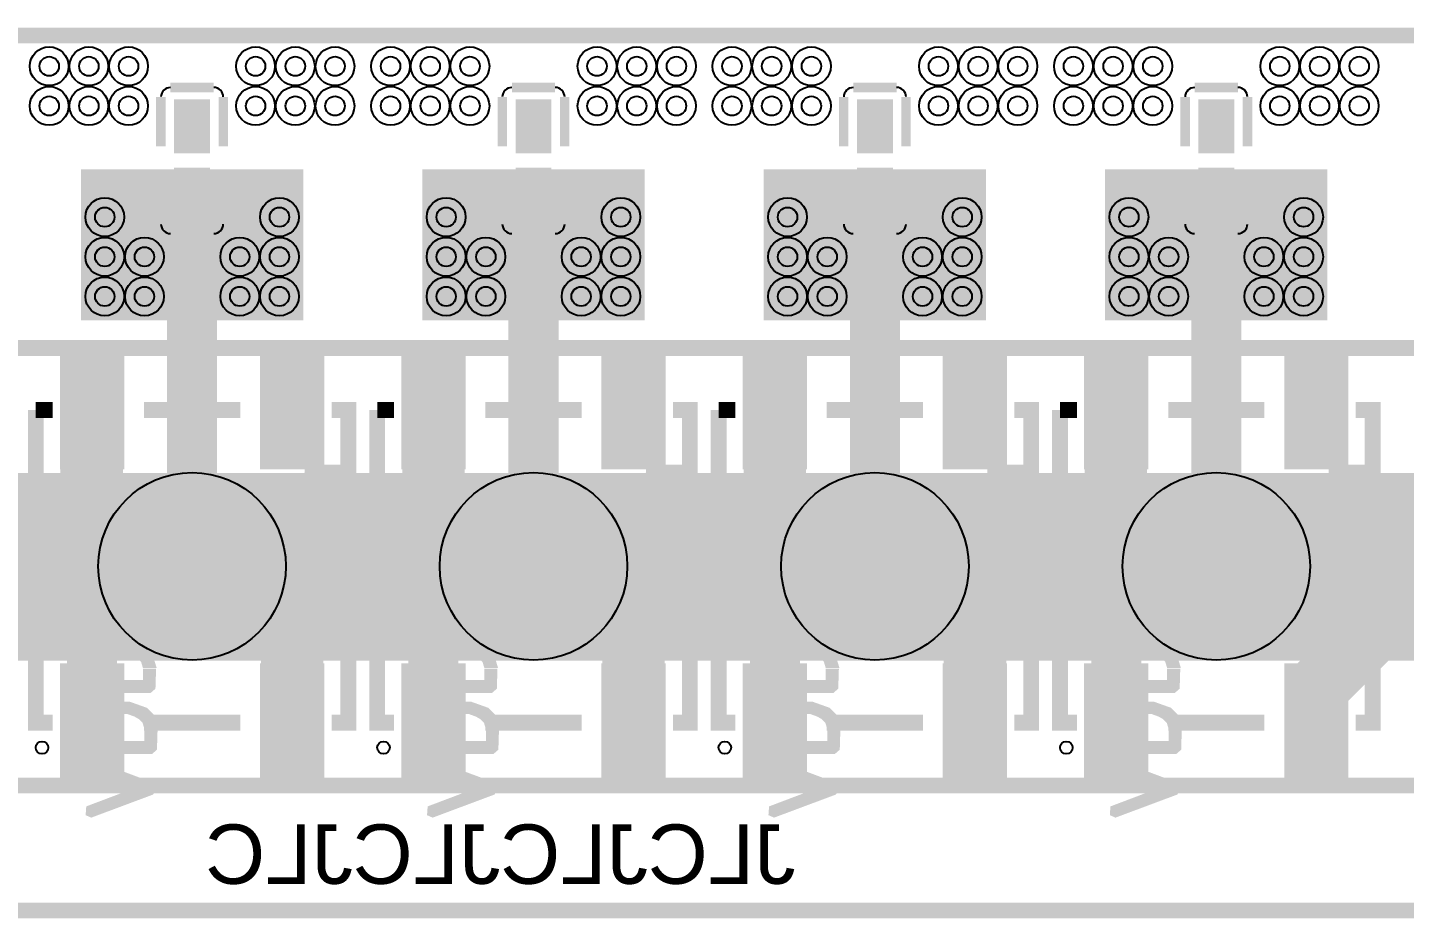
# Model space of a CAD drawing. Header units: millimetres. Extents: x 0 to 195, y -15 to 2.
# Drawn here: x 74.96 to 96.99, y -13.13 to 1.13 of the extents above; entities that cross this region are included whole.
import ezdxf

# ---------------------------------------------------------------- set-up
doc = ezdxf.new("R2010")
doc.units = ezdxf.units.MM
for name, color, linetype, true_color in [('BoardOutLine', 7, 'Continuous', 0xff00ff), ('BottomLayer', 7, 'Continuous', 0x0000ff), ('BottomSilkLayer', 7, 'Continuous', 0x66cc33), ('Document', 7, 'Continuous', 0xffffff), ('Hole', 7, 'Continuous', 0x222222), ('Multi-Layer', 7, 'Continuous', 0xc0c0c0), ('TopLayer', 7, 'Continuous', 0xff0000), ('TopPasteMaskLayer', 7, 'Continuous', 0x808080), ('TopSilkLayer', 7, 'Continuous', 0xffcc00), ('TopSolderMaskLayer', 7, 'Continuous', 0x800080)]:
    doc.layers.add(name, color=color, linetype=linetype, true_color=true_color)
doc.styles.get("Standard").update_dxf_attribs({"font": 'arial.ttf'})

msp = doc.modelspace()

# ---------------------------------------------------------------- hatches: boundary and pattern name
at = {"layer": 'BottomLayer'}
for points in [[(75.81915163830331, -1.1430022860046165), (79.3751587503175, -1.1430022860046165), (79.3751587503175, -3.048006096012159), (79.3751587503175, -3.5560071120141856), (78.35915671831344, -3.5560071120141856), (76.83515367030736, -3.5560071120141856), (75.81915163830331, -3.5560071120141856), (75.81915163830331, -3.048006096012159)], [(81.28016256032515, -1.1430022860046165), (84.83616967233934, -1.1430022860046165), (84.83616967233934, -3.048006096012159), (84.83616967233934, -3.5560071120141856), (83.82016764033528, -3.5560071120141856), (82.2961645923292, -3.5560071120141856), (81.28016256032515, -3.5560071120141856), (81.28016256032515, -3.048006096012159)], [(86.741173482347, -1.1430022860046165), (90.29718059436118, -1.1430022860046165), (90.29718059436118, -3.048006096012159), (90.29718059436118, -3.5560071120141856), (89.28117856235713, -3.5560071120141856), (87.75717551435105, -3.5560071120141856), (86.741173482347, -3.5560071120141856), (86.741173482347, -3.048006096012159)], [(92.20218440436884, -1.1430022860046165), (95.75819151638302, -1.1430022860046165), (95.75819151638302, -3.048006096012159), (95.75819151638302, -3.5560071120141856), (94.74218948437897, -3.5560071120141856), (93.21818643637289, -3.5560071120141856), (92.20218440436884, -3.5560071120141856), (92.20218440436884, -3.048006096012159)]]:
    msp.add_hatch(color=256, dxfattribs=at).paths.add_polyline_path(points)
at = {"layer": 'Document'}
for points in [[(80.09710439420883, -5.993014986030062), (79.39710439420878, -5.993014986030062), (79.39710439420878, -5.993014986030062), (80.09710439420883, -6.69301498602988)], [(85.55811531623067, -5.993014986030062), (84.85811531623062, -5.993014986030062), (84.85811531623062, -5.993014986030062), (85.55811531623067, -6.69301498602988)], [(91.01912623825251, -5.993014986030062), (90.31912623825247, -5.993014986030062), (90.31912623825247, -5.993014986030062), (91.01912623825251, -6.69301498602988)], [(96.48013716027435, -5.993014986030062), (95.78013716027431, -5.993014986030062), (95.78013716027431, -5.993014986030062), (96.48013716027435, -6.69301498602988)], [(76.81097282194582, -9.311023622047173), (76.06096012192029, -9.311023622047173), (76.06096012192029, -9.111023622047242), (76.10096520193042, -9.021031242062463), (76.1609601219202, -8.951028702057442), (76.23096266192533, -8.92103124206244), (76.3409702819406, -8.881026162052308), (76.54097028194064, -8.881026162052308), (76.65097790195591, -8.92103124206244), (76.72098044196105, -8.961036322072573), (76.7809753619506, -9.021031242062463), (76.81097282194582, -9.121031242062486), (77.03096266192551, -9.121031242062486), (76.96096012192015, -8.891033782067552), (76.85097790195573, -8.781026162052399), (76.57096774193542, -8.681026162052376), (76.31097282194582, -8.681026162052376), (76.05097790195578, -8.781026162052399), (75.92098044196086, -8.901016002031952), (75.85097790195573, -9.091033782067598), (75.85097790195573, -9.431013462026954), (75.91097282194573, -9.521031242062463), (76.93096266192538, -9.521031242062463), (77.01097282194587, -9.451028702057442), (77.020980441961, -9.131013462027), (76.81097282194582, -9.131013462027)], [(82.27198374396767, -9.311023622047173), (81.52197104394213, -9.311023622047173), (81.52197104394213, -9.111023622047242), (81.56197612395226, -9.021031242062463), (81.62197104394204, -8.951028702057442), (81.69197358394717, -8.92103124206244), (81.80198120396244, -8.881026162052308), (82.00198120396249, -8.881026162052308), (82.11198882397775, -8.92103124206244), (82.18199136398289, -8.961036322072573), (82.24198628397244, -9.021031242062463), (82.27198374396767, -9.121031242062486), (82.49197358394736, -9.121031242062486), (82.421971043942, -8.891033782067552), (82.31198882397757, -8.781026162052399), (82.03197866395726, -8.681026162052376), (81.77198374396767, -8.681026162052376), (81.51198882397762, -8.781026162052399), (81.3819913639827, -8.901016002031952), (81.31198882397757, -9.091033782067598), (81.31198882397757, -9.431013462026954), (81.37198374396758, -9.521031242062463), (82.39197358394722, -9.521031242062463), (82.47198374396771, -9.451028702057442), (82.48199136398284, -9.131013462027), (82.27198374396767, -9.131013462027)], [(87.73299466598951, -9.311023622047173), (86.98298196596397, -9.311023622047173), (86.98298196596397, -9.111023622047242), (87.0229870459741, -9.021031242062463), (87.08298196596388, -8.951028702057442), (87.15298450596902, -8.92103124206244), (87.26299212598428, -8.881026162052308), (87.46299212598433, -8.881026162052308), (87.5729997459996, -8.92103124206244), (87.64300228600473, -8.961036322072573), (87.70299720599428, -9.021031242062463), (87.73299466598951, -9.121031242062486), (87.9529845059692, -9.121031242062486), (87.88298196596384, -8.891033782067552), (87.77299974599941, -8.781026162052399), (87.4929895859791, -8.681026162052376), (87.23299466598951, -8.681026162052376), (86.97299974599946, -8.781026162052399), (86.84300228600455, -8.901016002031952), (86.77299974599941, -9.091033782067598), (86.77299974599941, -9.431013462026954), (86.83299466598942, -9.521031242062463), (87.85298450596906, -9.521031242062463), (87.93299466598955, -9.451028702057442), (87.94300228600468, -9.131013462027), (87.73299466598951, -9.131013462027)], [(93.19400558801135, -9.311023622047173), (92.44399288798581, -9.311023622047173), (92.44399288798581, -9.111023622047242), (92.48399796799595, -9.021031242062463), (92.54399288798572, -8.951028702057442), (92.61399542799086, -8.92103124206244), (92.72400304800613, -8.881026162052308), (92.92400304800617, -8.881026162052308), (93.03401066802144, -8.92103124206244), (93.10401320802657, -8.961036322072573), (93.16400812801612, -9.021031242062463), (93.19400558801135, -9.121031242062486), (93.41399542799104, -9.121031242062486), (93.34399288798568, -8.891033782067552), (93.23401066802126, -8.781026162052399), (92.95400050800095, -8.681026162052376), (92.69400558801135, -8.681026162052376), (92.4340106680213, -8.781026162052399), (92.30401320802639, -8.901016002031952), (92.23401066802126, -9.091033782067598), (92.23401066802126, -9.431013462026954), (92.29400558801126, -9.521031242062463), (93.3139954279909, -9.521031242062463), (93.3940055880114, -9.451028702057442), (93.40401320802653, -9.131013462027), (93.19400558801135, -9.131013462027)], [(76.83510287020567, -10.287020574041094), (76.08509017018037, -10.287020574041094), (76.08509017018037, -10.087020574041162), (76.1250952501905, -9.997028194056384), (76.1850901701805, -9.92702565405125), (76.25509271018541, -9.897028194056361), (76.36510033020068, -9.857023114046228), (76.56510033020072, -9.857023114046228), (76.67510795021576, -9.897028194056361), (76.7451104902209, -9.937033274066607), (76.8051054102109, -9.997028194056384), (76.83510287020567, -10.097028194056406), (77.05509271018536, -10.097028194056406), (76.98509017018023, -9.867030734061473), (76.8751079502158, -9.757023114046206), (76.59509779019572, -9.657023114046183), (76.33510287020567, -9.657023114046183), (76.07510795021585, -9.757023114046206), (75.94511049022094, -9.877012954025872), (75.8751079502158, -10.067030734061404), (75.8751079502158, -10.407010414020874), (75.93510287020581, -10.497028194056384), (76.95509271018545, -10.497028194056384), (77.03510287020572, -10.42702565405125), (77.04511049022108, -10.107010414020806), (76.83510287020567, -10.107010414020806)], [(82.29611379222752, -10.287020574041094), (81.5461010922022, -10.287020574041094), (81.5461010922022, -10.087020574041162), (81.58610617221234, -9.997028194056384), (81.64610109220234, -9.92702565405125), (81.71610363220725, -9.897028194056361), (81.82611125222252, -9.857023114046228), (82.02611125222256, -9.857023114046228), (82.1361188722376, -9.897028194056361), (82.20612141224274, -9.937033274066607), (82.26611633223274, -9.997028194056384), (82.29611379222752, -10.097028194056406), (82.5161036322072, -10.097028194056406), (82.44610109220207, -9.867030734061473), (82.33611887223765, -9.757023114046206), (82.05610871221756, -9.657023114046183), (81.79611379222752, -9.657023114046183), (81.5361188722377, -9.757023114046206), (81.40612141224278, -9.877012954025872), (81.33611887223765, -10.067030734061404), (81.33611887223765, -10.407010414020874), (81.39611379222765, -10.497028194056384), (82.4161036322073, -10.497028194056384), (82.49611379222756, -10.42702565405125), (82.50612141224292, -10.107010414020806), (82.29611379222752, -10.107010414020806)], [(87.75712471424936, -10.287020574041094), (87.00711201422405, -10.287020574041094), (87.00711201422405, -10.087020574041162), (87.04711709423418, -9.997028194056384), (87.10711201422419, -9.92702565405125), (87.17711455422909, -9.897028194056361), (87.28712217424436, -9.857023114046228), (87.4871221742444, -9.857023114046228), (87.59712979425944, -9.897028194056361), (87.66713233426458, -9.937033274066607), (87.72712725425458, -9.997028194056384), (87.75712471424936, -10.097028194056406), (87.97711455422905, -10.097028194056406), (87.90711201422391, -9.867030734061473), (87.79712979425949, -9.757023114046206), (87.5171196342394, -9.657023114046183), (87.25712471424936, -9.657023114046183), (86.99712979425954, -9.757023114046206), (86.86713233426462, -9.877012954025872), (86.79712979425949, -10.067030734061404), (86.79712979425949, -10.407010414020874), (86.8571247142495, -10.497028194056384), (87.87711455422914, -10.497028194056384), (87.9571247142494, -10.42702565405125), (87.96713233426476, -10.107010414020806), (87.75712471424936, -10.107010414020806)], [(93.2181356362712, -10.287020574041094), (92.46812293624589, -10.287020574041094), (92.46812293624589, -10.087020574041162), (92.50812801625602, -9.997028194056384), (92.56812293624603, -9.92702565405125), (92.63812547625093, -9.897028194056361), (92.7481330962662, -9.857023114046228), (92.94813309626625, -9.857023114046228), (93.05814071628129, -9.897028194056361), (93.12814325628642, -9.937033274066607), (93.18813817627642, -9.997028194056384), (93.2181356362712, -10.097028194056406), (93.43812547625089, -10.097028194056406), (93.36812293624575, -9.867030734061473), (93.25814071628133, -9.757023114046206), (92.97813055626125, -9.657023114046183), (92.7181356362712, -9.657023114046183), (92.45814071628138, -9.757023114046206), (92.32814325628647, -9.877012954025872), (92.25814071628156, -10.067030734061404), (92.25814071628156, -10.407010414020874), (92.31813563627134, -10.497028194056384), (93.33812547625098, -10.497028194056384), (93.41813563627124, -10.42702565405125), (93.4281432562866, -10.107010414020806), (93.2181356362712, -10.107010414020806)], [(76.64409448818901, -11.054000508001081), (75.91409702819419, -10.773990347980657), (75.87409194818383, -10.703987807975636), (75.89410718821455, -10.624003048006102), (75.98409956819933, -10.583997967995856), (76.97409194818374, -10.954000508001059), (77.03411226822459, -11.043992887985723), (76.97409194818374, -11.143992887985746), (75.98409956819933, -11.513995427990835), (75.89410718821455, -11.473990347980703), (75.90408940817883, -11.333985267970547)], [(82.10510541021085, -11.054000508001081), (81.37510795021603, -10.773990347980657), (81.33510287020567, -10.703987807975636), (81.35511811023639, -10.624003048006102), (81.44511049022117, -10.583997967995856), (82.43510287020558, -10.954000508001059), (82.49512319024643, -11.043992887985723), (82.43510287020558, -11.143992887985746), (81.44511049022117, -11.513995427990835), (81.35511811023639, -11.473990347980703), (81.36510033020068, -11.333985267970547)], [(87.5661163322327, -11.054000508001081), (86.83611887223788, -10.773990347980657), (86.79611379222752, -10.703987807975636), (86.81612903225823, -10.624003048006102), (86.90612141224301, -10.583997967995856), (87.89611379222742, -10.954000508001059), (87.95613411226827, -11.043992887985723), (87.89611379222742, -11.143992887985746), (86.90612141224301, -11.513995427990835), (86.81612903225823, -11.473990347980703), (86.82611125222252, -11.333985267970547)], [(93.02712725425454, -11.054000508001081), (92.29712979425972, -10.773990347980657), (92.25712471424936, -10.703987807975636), (92.27713995428007, -10.624003048006102), (92.36713233426485, -10.583997967995856), (93.35712471424927, -10.954000508001059), (93.41714503429012, -11.043992887985723), (93.35712471424927, -11.143992887985746), (92.36713233426485, -11.513995427990835), (92.27713995428007, -11.473990347980703), (92.28712217424436, -11.333985267970547)]]:
    msp.add_hatch(color=256, dxfattribs=at).paths.add_polyline_path(points)
at = {"layer": 'TopLayer'}
for points in [[(77.32715265430534, -0.8499872999746003), (77.86715773431547, -0.8499872999746003), (77.86715773431547, -0.05989331978662449), (77.32715265430534, -0.05989331978662449)], [(82.78816357632718, -0.8499872999746003), (83.32816865633731, -0.8499872999746003), (83.32816865633731, -0.05989331978662449), (82.78816357632718, -0.05989331978662449)], [(88.24917449834902, -0.8499872999746003), (88.78917957835915, -0.8499872999746003), (88.78917957835915, -0.05989331978662449), (88.24917449834902, -0.05989331978662449)], [(93.71018542037086, -0.8499872999746003), (94.250190500381, -0.8499872999746003), (94.250190500381, -0.05989331978662449), (93.71018542037086, -0.05989331978662449)], [(75.81915163830331, -1.1430022860046165), (79.3751587503175, -1.1430022860046165), (79.3751587503175, -3.048006096012159), (79.3751587503175, -3.5560071120141856), (78.35915671831344, -3.5560071120141856), (76.83515367030736, -3.5560071120141856), (75.81915163830331, -3.5560071120141856), (75.81915163830331, -3.048006096012159)], [(77.32715265430534, -1.1500127000253997), (77.86715773431547, -1.1500127000253997), (77.86715773431547, -1.9401066802133755), (77.32715265430534, -1.9401066802133755)], [(81.28016256032515, -1.1430022860046165), (84.83616967233934, -1.1430022860046165), (84.83616967233934, -3.048006096012159), (84.83616967233934, -3.5560071120141856), (83.82016764033528, -3.5560071120141856), (82.2961645923292, -3.5560071120141856), (81.28016256032515, -3.5560071120141856), (81.28016256032515, -3.048006096012159)], [(82.78816357632718, -1.1500127000253997), (83.32816865633731, -1.1500127000253997), (83.32816865633731, -1.9401066802133755), (82.78816357632718, -1.9401066802133755)], [(86.741173482347, -1.1430022860046165), (90.29718059436118, -1.1430022860046165), (90.29718059436118, -3.048006096012159), (90.29718059436118, -3.5560071120141856), (89.28117856235713, -3.5560071120141856), (87.75717551435105, -3.5560071120141856), (86.741173482347, -3.5560071120141856), (86.741173482347, -3.048006096012159)], [(88.24917449834902, -1.1500127000253997), (88.78917957835915, -1.1500127000253997), (88.78917957835915, -1.9401066802133755), (88.24917449834902, -1.9401066802133755)], [(92.20218440436884, -1.1430022860046165), (95.75819151638302, -1.1430022860046165), (95.75819151638302, -3.048006096012159), (95.75819151638302, -3.5560071120141856), (94.74218948437897, -3.5560071120141856), (93.21818643637289, -3.5560071120141856), (92.20218440436884, -3.5560071120141856), (92.20218440436884, -3.048006096012159)], [(93.71018542037086, -1.1500127000253997), (94.250190500381, -1.1500127000253997), (94.250190500381, -1.9401066802133755), (93.71018542037086, -1.9401066802133755)], [(76.49723139446291, -4.093014986029971), (76.49723139446291, -5.893014986030039), (75.49723139446291, -5.893014986030039), (75.49723139446291, -4.093014986029971)], [(79.69697739395474, -4.093014986029971), (79.69697739395474, -5.893014986030039), (78.69697739395474, -5.893014986030039), (78.69697739395474, -4.093014986029971)], [(81.95824231648476, -4.093014986029971), (81.95824231648476, -5.893014986030039), (80.95824231648476, -5.893014986030039), (80.95824231648476, -4.093014986029971)], [(85.15798831597658, -4.093014986029971), (85.15798831597658, -5.893014986030039), (84.15798831597658, -5.893014986030039), (84.15798831597658, -4.093014986029971)], [(87.4192532385066, -4.093014986029971), (87.4192532385066, -5.893014986030039), (86.4192532385066, -5.893014986030039), (86.4192532385066, -4.093014986029971)], [(90.61899923799842, -4.093014986029971), (90.61899923799842, -5.893014986030039), (89.61899923799842, -5.893014986030039), (89.61899923799842, -4.093014986029971)], [(92.88026416052844, -4.093014986029971), (92.88026416052844, -5.893014986030039), (91.88026416052844, -5.893014986030039), (91.88026416052844, -4.093014986029971)], [(96.08001016002027, -4.093014986029971), (96.08001016002027, -5.893014986030039), (95.08001016002027, -5.893014986030039), (95.08001016002027, -4.093014986029971)], [(76.49723139446291, -9.09301498602997), (76.49723139446291, -10.893014986029925), (75.49723139446291, -10.893014986029925), (75.49723139446291, -9.09301498602997)], [(79.69697739395474, -9.09301498602997), (79.69697739395474, -10.893014986029925), (78.69697739395474, -10.893014986029925), (78.69697739395474, -9.09301498602997)], [(81.95824231648476, -9.09301498602997), (81.95824231648476, -10.893014986029925), (80.95824231648476, -10.893014986029925), (80.95824231648476, -9.09301498602997)], [(85.15798831597658, -9.09301498602997), (85.15798831597658, -10.893014986029925), (84.15798831597658, -10.893014986029925), (84.15798831597658, -9.09301498602997)], [(87.4192532385066, -9.09301498602997), (87.4192532385066, -10.893014986029925), (86.4192532385066, -10.893014986029925), (86.4192532385066, -9.09301498602997)], [(90.61899923799842, -9.09301498602997), (90.61899923799842, -10.893014986029925), (89.61899923799842, -10.893014986029925), (89.61899923799842, -9.09301498602997)], [(92.88026416052844, -9.09301498602997), (92.88026416052844, -10.893014986029925), (91.88026416052844, -10.893014986029925), (91.88026416052844, -9.09301498602997)], [(96.08001016002027, -9.09301498602997), (96.08001016002027, -10.893014986029925), (95.08001016002027, -10.893014986029925), (95.08001016002027, -9.09301498602997)]]:
    msp.add_hatch(color=256, dxfattribs=at).paths.add_polyline_path(points)
at = {"layer": 'TopPasteMaskLayer'}
for points in [[(77.82217424434862, -0.8199644399288673), (77.37216154432303, -0.8199644399288673), (77.32217424434862, -0.7499872999745776), (77.32217424434862, -0.26997713995422146), (77.37216154432303, -0.2199644399288445), (77.82217424434862, -0.2199644399288445), (77.87216154432303, -0.26997713995422146), (77.87216154432303, -0.7499872999745776)], [(83.28318516637046, -0.8199644399288673), (82.83317246634488, -0.8199644399288673), (82.78318516637046, -0.7499872999745776), (82.78318516637046, -0.26997713995422146), (82.83317246634488, -0.2199644399288445), (83.28318516637046, -0.2199644399288445), (83.33317246634488, -0.26997713995422146), (83.33317246634488, -0.7499872999745776)], [(88.7441960883923, -0.8199644399288673), (88.29418338836672, -0.8199644399288673), (88.2441960883923, -0.7499872999745776), (88.2441960883923, -0.26997713995422146), (88.29418338836672, -0.2199644399288445), (88.7441960883923, -0.2199644399288445), (88.79418338836672, -0.26997713995422146), (88.79418338836672, -0.7499872999745776)], [(94.20520701041414, -0.8199644399288673), (93.75519431038856, -0.8199644399288673), (93.70520701041414, -0.7499872999745776), (93.70520701041414, -0.26997713995422146), (93.75519431038856, -0.2199644399288445), (94.20520701041414, -0.2199644399288445), (94.25519431038856, -0.26997713995422146), (94.25519431038856, -0.7499872999745776)], [(77.82217424434862, -1.7799847599694658), (77.37216154432303, -1.7799847599694658), (77.32217424434862, -1.7299720599440889), (77.32217424434862, -1.2499872999746913), (77.37216154432303, -1.179984759969443), (77.82217424434862, -1.179984759969443), (77.87216154432303, -1.2499872999746913), (77.87216154432303, -1.7299720599440889)], [(83.28318516637046, -1.7799847599694658), (82.83317246634488, -1.7799847599694658), (82.78318516637046, -1.7299720599440889), (82.78318516637046, -1.2499872999746913), (82.83317246634488, -1.179984759969443), (83.28318516637046, -1.179984759969443), (83.33317246634488, -1.2499872999746913), (83.33317246634488, -1.7299720599440889)], [(88.7441960883923, -1.7799847599694658), (88.29418338836672, -1.7799847599694658), (88.2441960883923, -1.7299720599440889), (88.2441960883923, -1.2499872999746913), (88.29418338836672, -1.179984759969443), (88.7441960883923, -1.179984759969443), (88.79418338836672, -1.2499872999746913), (88.79418338836672, -1.7299720599440889)], [(94.20520701041414, -1.7799847599694658), (93.75519431038856, -1.7799847599694658), (93.70520701041414, -1.7299720599440889), (93.70520701041414, -1.2499872999746913), (93.75519431038856, -1.179984759969443), (94.20520701041414, -1.179984759969443), (94.25519431038856, -1.2499872999746913), (94.25519431038856, -1.7299720599440889)], [(76.49723139446291, -4.093014986029971), (76.49723139446291, -5.893014986030039), (75.49723139446291, -5.893014986030039), (75.49723139446291, -4.093014986029971)], [(79.69697739395474, -4.093014986029971), (79.69697739395474, -5.893014986030039), (78.69697739395474, -5.893014986030039), (78.69697739395474, -4.093014986029971)], [(81.95824231648476, -4.093014986029971), (81.95824231648476, -5.893014986030039), (80.95824231648476, -5.893014986030039), (80.95824231648476, -4.093014986029971)], [(85.15798831597658, -4.093014986029971), (85.15798831597658, -5.893014986030039), (84.15798831597658, -5.893014986030039), (84.15798831597658, -4.093014986029971)], [(87.4192532385066, -4.093014986029971), (87.4192532385066, -5.893014986030039), (86.4192532385066, -5.893014986030039), (86.4192532385066, -4.093014986029971)], [(90.61899923799842, -4.093014986029971), (90.61899923799842, -5.893014986030039), (89.61899923799842, -5.893014986030039), (89.61899923799842, -4.093014986029971)], [(92.88026416052844, -4.093014986029971), (92.88026416052844, -5.893014986030039), (91.88026416052844, -5.893014986030039), (91.88026416052844, -4.093014986029971)], [(96.08001016002027, -4.093014986029971), (96.08001016002027, -5.893014986030039), (95.08001016002027, -5.893014986030039), (95.08001016002027, -4.093014986029971)], [(76.49723139446291, -9.09301498602997), (76.49723139446291, -10.893014986029925), (75.49723139446291, -10.893014986029925), (75.49723139446291, -9.09301498602997)], [(79.69697739395474, -9.09301498602997), (79.69697739395474, -10.893014986029925), (78.69697739395474, -10.893014986029925), (78.69697739395474, -9.09301498602997)], [(81.95824231648476, -9.09301498602997), (81.95824231648476, -10.893014986029925), (80.95824231648476, -10.893014986029925), (80.95824231648476, -9.09301498602997)], [(85.15798831597658, -9.09301498602997), (85.15798831597658, -10.893014986029925), (84.15798831597658, -10.893014986029925), (84.15798831597658, -9.09301498602997)], [(87.4192532385066, -9.09301498602997), (87.4192532385066, -10.893014986029925), (86.4192532385066, -10.893014986029925), (86.4192532385066, -9.09301498602997)], [(90.61899923799842, -9.09301498602997), (90.61899923799842, -10.893014986029925), (89.61899923799842, -10.893014986029925), (89.61899923799842, -9.09301498602997)], [(92.88026416052844, -9.09301498602997), (92.88026416052844, -10.893014986029925), (91.88026416052844, -10.893014986029925), (91.88026416052844, -9.09301498602997)], [(96.08001016002027, -9.09301498602997), (96.08001016002027, -10.893014986029925), (95.08001016002027, -10.893014986029925), (95.08001016002027, -9.09301498602997)]]:
    msp.add_hatch(color=256, dxfattribs=at).paths.add_polyline_path(points)
at = {"layer": 'TopSolderMaskLayer'}
for points in [[(77.3097924961362, -0.8871530939675267), (77.88451789248484, -0.8871530939675267), (77.88451789248484, -0.02273230473088006), (77.3097924961362, -0.02273230473088006)], [(82.77080341815804, -0.8871530939675267), (83.34552881450668, -0.8871530939675267), (83.34552881450668, -0.02273230473088006), (82.77080341815804, -0.02273230473088006)], [(88.23181434017988, -0.8871530939675267), (88.80653973652852, -0.8871530939675267), (88.80653973652852, -0.02273230473088006), (88.23181434017988, -0.02273230473088006)], [(93.69282526220172, -0.8871530939675267), (94.26755065855036, -0.8871530939675267), (94.26755065855036, -0.02273230473088006), (93.69282526220172, -0.02273230473088006)], [(77.3097924961362, -1.1128469060324733), (77.88451789248484, -1.1128469060324733), (77.88451789248484, -1.97726769526912), (77.3097924961362, -1.97726769526912)], [(82.77080341815804, -1.1128469060324733), (83.34552881450668, -1.1128469060324733), (83.34552881450668, -1.97726769526912), (82.77080341815804, -1.97726769526912)], [(88.23181434017988, -1.1128469060324733), (88.80653973652852, -1.1128469060324733), (88.80653973652852, -1.97726769526912), (88.23181434017988, -1.97726769526912)], [(93.69282526220172, -1.1128469060324733), (94.26755065855036, -1.1128469060324733), (94.26755065855036, -1.97726769526912), (93.69282526220172, -1.97726769526912)], [(76.51134325064345, -4.047288442963918), (76.51134325064345, -5.938728625844419), (75.48312097197663, -5.938728625844419), (75.48312097197663, -4.047288442963918)], [(79.71108494905161, -4.047288442963918), (79.71108494905161, -5.938728625844419), (78.6828626703848, -5.938728625844419), (78.6828626703848, -4.047288442963918)], [(81.97235417266529, -4.047288442963918), (81.97235417266529, -5.938728625844419), (80.94413189399847, -5.938728625844419), (80.94413189399847, -4.047288442963918)], [(85.17209587107345, -4.047288442963918), (85.17209587107345, -5.938728625844419), (84.14387359240663, -5.938728625844419), (84.14387359240663, -4.047288442963918)], [(87.43336509468713, -4.047288442963918), (87.43336509468713, -5.938728625844419), (86.40514281602032, -5.938728625844419), (86.40514281602032, -4.047288442963918)], [(90.6331067930953, -4.047288442963918), (90.6331067930953, -5.938728625844419), (89.60488451442848, -5.938728625844419), (89.60488451442848, -4.047288442963918)], [(92.89437601670897, -4.047288442963918), (92.89437601670897, -5.938728625844419), (91.86615373804216, -5.938728625844419), (91.86615373804216, -4.047288442963918)], [(96.09411771511714, -4.047288442963918), (96.09411771511714, -5.938728625844419), (95.06589543645032, -5.938728625844419), (95.06589543645032, -4.047288442963918)], [(76.51134325064345, -9.04730134621559), (76.51134325064345, -10.938741529095978), (75.48312097197663, -10.938741529095978), (75.48312097197663, -9.04730134621559)], [(79.71108494905161, -9.04730134621559), (79.71108494905161, -10.938741529095978), (78.6828626703848, -10.938741529095978), (78.6828626703848, -9.04730134621559)], [(81.97235417266529, -9.04730134621559), (81.97235417266529, -10.938741529095978), (80.94413189399847, -10.938741529095978), (80.94413189399847, -9.04730134621559)], [(85.17209587107345, -9.04730134621559), (85.17209587107345, -10.938741529095978), (84.14387359240663, -10.938741529095978), (84.14387359240663, -9.04730134621559)], [(87.43336509468713, -9.04730134621559), (87.43336509468713, -10.938741529095978), (86.40514281602032, -10.938741529095978), (86.40514281602032, -9.04730134621559)], [(90.6331067930953, -9.04730134621559), (90.6331067930953, -10.938741529095978), (89.60488451442848, -10.938741529095978), (89.60488451442848, -9.04730134621559)], [(92.89437601670897, -9.04730134621559), (92.89437601670897, -10.938741529095978), (91.86615373804216, -10.938741529095978), (91.86615373804216, -9.04730134621559)], [(96.09411771511714, -9.04730134621559), (96.09411771511714, -10.938741529095978), (95.06589543645032, -10.938741529095978), (95.06589543645032, -9.04730134621559)]]:
    msp.add_hatch(color=256, dxfattribs=at).paths.add_polyline_path(points)

# ---------------------------------------------------------------- linework, layer by layer
at = {"layer": 'BoardOutLine', "const_width": 0.25400050800101603}
for points in [[(57.8054356108712, 1.0007620015239809), (137.15941071882162, 1.0007620015239809)], [(194, -13), (1, -13)]]:
    msp.add_lwpolyline(points, dxfattribs=at)
at = {"layer": 'BottomLayer'}
for points, const_width in [([(75.99695199390408, -9.992379984759964), (75.99695199390408, -8.585217170434362), (77.59715519431052, -6.9850139700279215), (77.59715519431052, -2.9591059182118897)], 0.8), ([(81.45796291592592, -9.992379984759964), (81.45796291592592, -8.585217170434362), (83.05816611633236, -6.9850139700279215), (83.05816611633236, -2.9591059182118897)], 0.8), ([(86.91897383794776, -9.992379984759964), (86.91897383794776, -8.585217170434362), (88.5191770383542, -6.9850139700279215), (88.5191770383542, -2.9591059182118897)], 0.8), ([(92.3799847599696, -9.992379984759964), (92.3799847599696, -8.585217170434362), (93.98018796037604, -6.9850139700279215), (93.98018796037604, -2.9591059182118897)], 0.8), ([(45.70596901193812, -7.5), (188.59537719075433, -7.5)], 3.0000000000000004)]:
    msp.add_lwpolyline(points, dxfattribs=dict(at, const_width=const_width))
at = {"layer": 'Document', "const_width": 0.25400050800101603}
for points in [[(0, -4), (195, -4)], [(0, -11), (194.9999491998983, -11)]]:
    msp.add_lwpolyline(points, dxfattribs=at)
at = {"layer": 'Hole'}
for centre in [(75.31115062230128, 0.5080010160020265), (75.94615189230376, 0.5080010160020265), (76.58115316230646, 0.5080010160020265), (78.61315722631457, 0.5080010160020265), (79.24815849631705, 0.5080010160020265), (79.88315976631952, 0.5080010160020265), (80.77216154432313, 0.5080010160020265), (81.4071628143256, 0.5080010160020265), (82.0421640843283, 0.5080010160020265), (84.07416814833641, 0.5080010160020265), (84.70916941833889, 0.5080010160020265), (85.34417068834136, 0.5080010160020265), (86.23317246634497, 0.5080010160020265), (86.86817373634744, 0.5080010160020265), (87.50317500635015, 0.5080010160020265), (89.53517907035825, 0.5080010160020265), (90.17018034036073, 0.5080010160020265), (90.8051816103632, 0.5080010160020265), (91.69418338836681, 0.5080010160020265), (92.32918465836929, 0.5080010160020265), (92.96418592837199, 0.5080010160020265), (94.9961899923801, 0.5080010160020265), (95.63119126238257, 0.5080010160020265), (96.26619253238505, 0.5080010160020265), (75.31115062230128, -0.12700025400044979), (75.94615189230376, -0.12700025400044979), (76.58115316230646, -0.12700025400044979), (78.61315722631457, -0.12700025400044979), (79.24815849631705, -0.12700025400044979), (79.88315976631952, -0.12700025400044979), (80.77216154432313, -0.12700025400044979), (81.4071628143256, -0.12700025400044979), (82.0421640843283, -0.12700025400044979), (84.07416814833641, -0.12700025400044979), (84.70916941833889, -0.12700025400044979), (85.34417068834136, -0.12700025400044979), (86.23317246634497, -0.12700025400044979), (86.86817373634744, -0.12700025400044979), (87.50317500635015, -0.12700025400044979), (89.53517907035825, -0.12700025400044979), (90.17018034036073, -0.12700025400044979), (90.8051816103632, -0.12700025400044979), (91.69418338836681, -0.12700025400044979), (92.32918465836929, -0.12700025400044979), (92.96418592837199, -0.12700025400044979), (94.9961899923801, -0.12700025400044979), (95.63119126238257, -0.12700025400044979), (96.26619253238505, -0.12700025400044979), (76.20015240030489, -1.9050038100076563), (78.99415798831592, -1.9050038100076563), (81.66116332232673, -1.9050038100076563), (84.45516891033776, -1.9050038100076563), (87.12217424434857, -1.9050038100076563), (89.9161798323596, -1.9050038100076563), (92.58318516637041, -1.9050038100076563), (95.37719075438145, -1.9050038100076563), (76.20015240030489, -2.5400050800101326), (76.83515367030736, -2.5400050800101326), (78.35915671831344, -2.5400050800101326), (78.99415798831592, -2.5400050800101326), (81.66116332232673, -2.5400050800101326), (82.2961645923292, -2.5400050800101326), (83.82016764033528, -2.5400050800101326), (84.45516891033776, -2.5400050800101326), (87.12217424434857, -2.5400050800101326), (87.75717551435105, -2.5400050800101326), (89.28117856235713, -2.5400050800101326), (89.9161798323596, -2.5400050800101326), (92.58318516637041, -2.5400050800101326), (93.21818643637289, -2.5400050800101326), (94.74218948437897, -2.5400050800101326), (95.37719075438145, -2.5400050800101326), (76.20015240030489, -3.1750063500127226), (76.83515367030736, -3.1750063500127226), (78.35915671831344, -3.1750063500127226), (78.99415798831592, -3.1750063500127226), (81.66116332232673, -3.1750063500127226), (82.2961645923292, -3.1750063500127226), (83.82016764033528, -3.1750063500127226), (84.45516891033776, -3.1750063500127226), (87.12217424434857, -3.1750063500127226), (87.75717551435105, -3.1750063500127226), (89.28117856235713, -3.1750063500127226), (89.9161798323596, -3.1750063500127226), (92.58318516637041, -3.1750063500127226), (93.21818643637289, -3.1750063500127226), (94.74218948437897, -3.1750063500127226), (95.37719075438145, -3.1750063500127226)]:
    msp.add_circle(centre, 0.15499110998222, dxfattribs=at)
at = {"layer": 'Multi-Layer'}
for centre in [(75.31115062230128, 0.5080010160020265), (75.94615189230376, 0.5080010160020265), (76.58115316230646, 0.5080010160020265), (78.61315722631457, 0.5080010160020265), (79.24815849631705, 0.5080010160020265), (79.88315976631952, 0.5080010160020265), (80.77216154432313, 0.5080010160020265), (81.4071628143256, 0.5080010160020265), (82.0421640843283, 0.5080010160020265), (84.07416814833641, 0.5080010160020265), (84.70916941833889, 0.5080010160020265), (85.34417068834136, 0.5080010160020265), (86.23317246634497, 0.5080010160020265), (86.86817373634744, 0.5080010160020265), (87.50317500635015, 0.5080010160020265), (89.53517907035825, 0.5080010160020265), (90.17018034036073, 0.5080010160020265), (90.8051816103632, 0.5080010160020265), (91.69418338836681, 0.5080010160020265), (92.32918465836929, 0.5080010160020265), (92.96418592837199, 0.5080010160020265), (94.9961899923801, 0.5080010160020265), (95.63119126238257, 0.5080010160020265), (96.26619253238505, 0.5080010160020265), (75.31115062230128, -0.12700025400044979), (75.94615189230376, -0.12700025400044979), (76.58115316230646, -0.12700025400044979), (78.61315722631457, -0.12700025400044979), (79.24815849631705, -0.12700025400044979), (79.88315976631952, -0.12700025400044979), (80.77216154432313, -0.12700025400044979), (81.4071628143256, -0.12700025400044979), (82.0421640843283, -0.12700025400044979), (84.07416814833641, -0.12700025400044979), (84.70916941833889, -0.12700025400044979), (85.34417068834136, -0.12700025400044979), (86.23317246634497, -0.12700025400044979), (86.86817373634744, -0.12700025400044979), (87.50317500635015, -0.12700025400044979), (89.53517907035825, -0.12700025400044979), (90.17018034036073, -0.12700025400044979), (90.8051816103632, -0.12700025400044979), (91.69418338836681, -0.12700025400044979), (92.32918465836929, -0.12700025400044979), (92.96418592837199, -0.12700025400044979), (94.9961899923801, -0.12700025400044979), (95.63119126238257, -0.12700025400044979), (96.26619253238505, -0.12700025400044979), (76.20015240030489, -1.9050038100076563), (78.99415798831592, -1.9050038100076563), (81.66116332232673, -1.9050038100076563), (84.45516891033776, -1.9050038100076563), (87.12217424434857, -1.9050038100076563), (89.9161798323596, -1.9050038100076563), (92.58318516637041, -1.9050038100076563), (95.37719075438145, -1.9050038100076563), (76.20015240030489, -2.5400050800101326), (76.83515367030736, -2.5400050800101326), (78.35915671831344, -2.5400050800101326), (78.99415798831592, -2.5400050800101326), (81.66116332232673, -2.5400050800101326), (82.2961645923292, -2.5400050800101326), (83.82016764033528, -2.5400050800101326), (84.45516891033776, -2.5400050800101326), (87.12217424434857, -2.5400050800101326), (87.75717551435105, -2.5400050800101326), (89.28117856235713, -2.5400050800101326), (89.9161798323596, -2.5400050800101326), (92.58318516637041, -2.5400050800101326), (93.21818643637289, -2.5400050800101326), (94.74218948437897, -2.5400050800101326), (95.37719075438145, -2.5400050800101326), (76.20015240030489, -3.1750063500127226), (76.83515367030736, -3.1750063500127226), (78.35915671831344, -3.1750063500127226), (78.99415798831592, -3.1750063500127226), (81.66116332232673, -3.1750063500127226), (82.2961645923292, -3.1750063500127226), (83.82016764033528, -3.1750063500127226), (84.45516891033776, -3.1750063500127226), (87.12217424434857, -3.1750063500127226), (87.75717551435105, -3.1750063500127226), (89.28117856235713, -3.1750063500127226), (89.9161798323596, -3.1750063500127226), (92.58318516637041, -3.1750063500127226), (93.21818643637289, -3.1750063500127226), (94.74218948437897, -3.1750063500127226), (95.37719075438145, -3.1750063500127226)]:
    msp.add_circle(centre, 0.31000762001524007, dxfattribs=at)
at = {"layer": 'TopLayer'}
for points, const_width in [([(75.99695199390408, -9.992379984759964), (75.99695199390408, -8.585217170434362), (77.59715519431052, -6.9850139700279215), (77.59715519431052, -2.9591059182118897)], 0.8), ([(81.45796291592592, -9.992379984759964), (81.45796291592592, -8.585217170434362), (83.05816611633236, -6.9850139700279215), (83.05816611633236, -2.9591059182118897)], 0.8), ([(86.91897383794776, -9.992379984759964), (86.91897383794776, -8.585217170434362), (88.5191770383542, -6.9850139700279215), (88.5191770383542, -2.9591059182118897)], 0.8), ([(92.3799847599696, -9.992379984759964), (92.3799847599696, -8.585217170434362), (93.98018796037604, -6.9850139700279215), (93.98018796037604, -2.9591059182118897)], 0.8), ([(73.73634747269512, -9.992379984759964), (73.73634747269512, -8.542037084074195), (75.98679197358388, -6.329692659385387), (75.99695199390408, -4.993649987299932)], 1), ([(79.19735839471696, -9.992379984759964), (79.19735839471696, -8.559817119634204), (81.45796291592592, -6.2992125984252425), (81.45796291592592, -4.993649987299932)], 1), ([(84.6583693167388, -9.992379984759964), (84.6583693167388, -8.559817119634204), (86.91897383794776, -6.2992125984252425), (86.91897383794776, -4.993649987299932)], 1), ([(90.11938023876064, -9.992379984759964), (90.11938023876064, -8.542037084074195), (92.3698247396494, -6.329692659385387), (92.3799847599696, -4.993649987299932)], 1), ([(95.58039116078248, -9.992379984759964), (95.58039116078248, -9.448818897637693), (99.49199898399797, -5.537211074422203), (99.49199898399797, -4.993649987299932)], 1)]:
    msp.add_lwpolyline(points, dxfattribs=dict(at, const_width=const_width))
at = {"layer": 'TopSilkLayer'}
for points, const_width in [([(77.25095250190498, 0.1687071374143443), (77.94335788671583, 0.1687071374143443)], 0.15240030480060962), ([(82.71196342392682, 0.1687071374143443), (83.40436880873767, 0.1687071374143443)], 0.15240030480060962), ([(88.17297434594866, 0.1687071374143443), (88.86537973075951, 0.1687071374143443)], 0.15240030480060962), ([(93.6339852679705, 0.1687071374143443), (94.32639065278136, 0.1687071374143443)], 0.15240030480060962), ([(77.09855219710448, -0.7737871475743532), (77.09855219710448, 0.016306832613622646)], 0.15240030480060962), ([(78.09575819151632, 0.016306832613622646), (78.09575819151632, -0.7737871475743532)], 0.15240030480060962), ([(82.55956311912632, -0.7737871475743532), (82.55956311912632, 0.016306832613622646)], 0.15240030480060962), ([(83.55676911353817, 0.016306832613622646), (83.55676911353817, -0.7737871475743532)], 0.15240030480060962), ([(88.02057404114817, -0.7737871475743532), (88.02057404114817, 0.016306832613622646)], 0.15240030480060962), ([(89.01778003556001, 0.016306832613622646), (89.01778003556001, -0.7737871475743532)], 0.15240030480060962), ([(93.48158496317001, -0.7737871475743532), (93.48158496317001, 0.016306832613622646)], 0.15240030480060962), ([(94.47879095758185, 0.016306832613622646), (94.47879095758185, -0.7737871475743532)], 0.15240030480060962), ([(77.09855219710448, -1.2262128524257605), (77.09855219710448, -2.0163068326136226)], 0.15240030480060962), ([(78.09575819151632, -2.0163068326136226), (78.09575819151632, -1.2262128524257605)], 0.15240030480060962), ([(82.55956311912632, -1.2262128524257605), (82.55956311912632, -2.0163068326136226)], 0.15240030480060962), ([(83.55676911353817, -2.0163068326136226), (83.55676911353817, -1.2262128524257605)], 0.15240030480060962), ([(88.02057404114817, -1.2262128524257605), (88.02057404114817, -2.0163068326136226)], 0.15240030480060962), ([(89.01778003556001, -2.0163068326136226), (89.01778003556001, -1.2262128524257605)], 0.15240030480060962), ([(93.48158496317001, -1.2262128524257605), (93.48158496317001, -2.0163068326136226)], 0.15240030480060962), ([(94.47879095758185, -2.0163068326136226), (94.47879095758185, -1.2262128524257605)], 0.15240030480060962), ([(77.25095250190498, -2.1687071374142306), (77.94335788671583, -2.1687071374142306)], 0.15240030480060962), ([(82.71196342392682, -2.1687071374142306), (83.40436880873767, -2.1687071374142306)], 0.15240030480060962), ([(88.17297434594866, -2.1687071374142306), (88.86537973075951, -2.1687071374142306)], 0.15240030480060962), ([(93.6339852679705, -2.1687071374142306), (94.32639065278136, -2.1687071374142306)], 0.15240030480060962), ([(75.09705359410736, -4.993065786131638), (75.36692913385832, -4.993065786131638)], 0.25400050800101603), ([(75.36692913385832, -9.993065786131638), (75.09705359410736, -9.993065786131638), (75.09705359410736, -4.993065786131638)], 0.25400050800101603), ([(76.82743205486418, -4.993065786131638), (78.36667513335033, -4.993065786131638)], 0.25400050800101603), ([(79.82717805435618, -4.993065786131638), (80.09705359410714, -4.993065786131638), (80.09705359410714, -9.993065786131638), (79.82717805435618, -9.993065786131638)], 0.25400050800101603), ([(80.5580645161292, -4.993065786131638), (80.82794005588016, -4.993065786131638)], 0.25400050800101603), ([(80.82794005588016, -9.993065786131638), (80.5580645161292, -9.993065786131638), (80.5580645161292, -4.993065786131638)], 0.25400050800101603), ([(82.28844297688602, -4.993065786131638), (83.82768605537217, -4.993065786131638)], 0.25400050800101603), ([(85.28818897637802, -4.993065786131638), (85.55806451612898, -4.993065786131638), (85.55806451612898, -9.993065786131638), (85.28818897637802, -9.993065786131638)], 0.25400050800101603), ([(86.01907543815105, -4.993065786131638), (86.288950977902, -4.993065786131638)], 0.25400050800101603), ([(86.288950977902, -9.993065786131638), (86.01907543815105, -9.993065786131638), (86.01907543815105, -4.993065786131638)], 0.25400050800101603), ([(87.74945389890786, -4.993065786131638), (89.28869697739401, -4.993065786131638)], 0.25400050800101603), ([(90.74919989839987, -4.993065786131638), (91.01907543815082, -4.993065786131638), (91.01907543815082, -9.993065786131638), (90.74919989839987, -9.993065786131638)], 0.25400050800101603), ([(91.48008636017289, -4.993065786131638), (91.74996189992385, -4.993065786131638)], 0.25400050800101603), ([(91.74996189992385, -9.993065786131638), (91.48008636017289, -9.993065786131638), (91.48008636017289, -4.993065786131638)], 0.25400050800101603), ([(93.2104648209297, -4.993065786131638), (94.74970789941585, -4.993065786131638)], 0.25400050800101603), ([(96.21021082042171, -4.993065786131638), (96.48008636017266, -4.993065786131638), (96.48008636017266, -9.993065786131638), (96.21021082042171, -9.993065786131638)], 0.25400050800101603), ([(79.39705359410709, -5.993065786131638), (80.09705359410714, -5.993065786131638), (80.09705359410714, -6.693065786131569), (79.39695199390394, -5.993116586233214)], 0.25400050800101603), ([(84.85806451612893, -5.993065786131638), (85.55806451612898, -5.993065786131638), (85.55806451612898, -6.693065786131569), (84.85796291592578, -5.993116586233214)], 0.25400050800101603), ([(90.31907543815078, -5.993065786131638), (91.01907543815082, -5.993065786131638), (91.01907543815082, -6.693065786131569), (90.31897383794762, -5.993116586233214)], 0.25400050800101603), ([(95.78008636017262, -5.993065786131638), (96.48008636017266, -5.993065786131638), (96.48008636017266, -6.693065786131569), (95.77998475996947, -5.993116586233214)], 0.25400050800101603), ([(78.36667513335033, -9.993065786131638), (76.82743205486418, -9.993065786131638)], 0.25400050800101603), ([(83.82768605537217, -9.993065786131638), (82.28844297688602, -9.993065786131638)], 0.25400050800101603), ([(89.28869697739401, -9.993065786131638), (87.74945389890786, -9.993065786131638)], 0.25400050800101603), ([(94.74970789941585, -9.993065786131638), (93.2104648209297, -9.993065786131638)], 0.25400050800101603)]:
    msp.add_lwpolyline(points, dxfattribs=dict(at, const_width=const_width))
for centre, radius in [((77.59715519431052, -7.492506985013961), 1.5001270002540006), ((83.05816611633236, -7.492506985013961), 1.5001270002540006), ((88.5191770383542, -7.492506985013961), 1.5001270002540006), ((93.98018796037604, -7.492506985013961), 1.5001270002540006), ((75.19710439420896, -10.393192786385612), 0.10007620015240032), ((80.6581153162308, -10.393192786385612), 0.10007620015240032), ((86.11912623825265, -10.393192786385612), 0.10007620015240032), ((91.58013716027449, -10.393192786385612), 0.10007620015240032)]:
    msp.add_circle(centre, radius, dxfattribs=at)
for centre, start, end in [((77.25095250190498, 0.016306832613736333), 90, 180), ((77.94335788671583, 0.016306832613736333), 359.99999999996527, 90), ((82.71196342392682, 0.016306832613736333), 90, 180), ((83.40436880873767, 0.016306832613736333), 359.99999999996527, 90), ((88.17297434594866, 0.016306832613736333), 90, 180), ((88.86537973075951, 0.016306832613736333), 359.99999999996527, 90), ((93.6339852679705, 0.016306832613736333), 90, 180), ((94.32639065278136, 0.016306832613736333), 359.99999999996527, 90), ((77.25095250190498, -2.016306832613509), 180, 270), ((77.94335788671583, -2.016306832613509), 270, 359.99999999999136), ((82.71196342392682, -2.016306832613509), 180, 270), ((83.40436880873767, -2.016306832613509), 270, 359.99999999999136), ((88.17297434594866, -2.016306832613509), 180, 270), ((88.86537973075951, -2.016306832613509), 270, 359.99999999999136), ((93.6339852679705, -2.016306832613509), 180, 270), ((94.32639065278136, -2.016306832613509), 270, 359.99999999999136)]:
    msp.add_arc(centre, 0.15240030480060962, start, end, dxfattribs=at)

# ---------------------------------------------------------------- texts
at = {"layer": 'BottomSilkLayer', "text_generation_flag": 2}
msp.add_text('JLCJLCJLCJLC', height=0.9500127000254002, dxfattribs=at).set_placement((87.24917449834902, -12.573025146050327))

doc.saveas('drawing.dxf')
